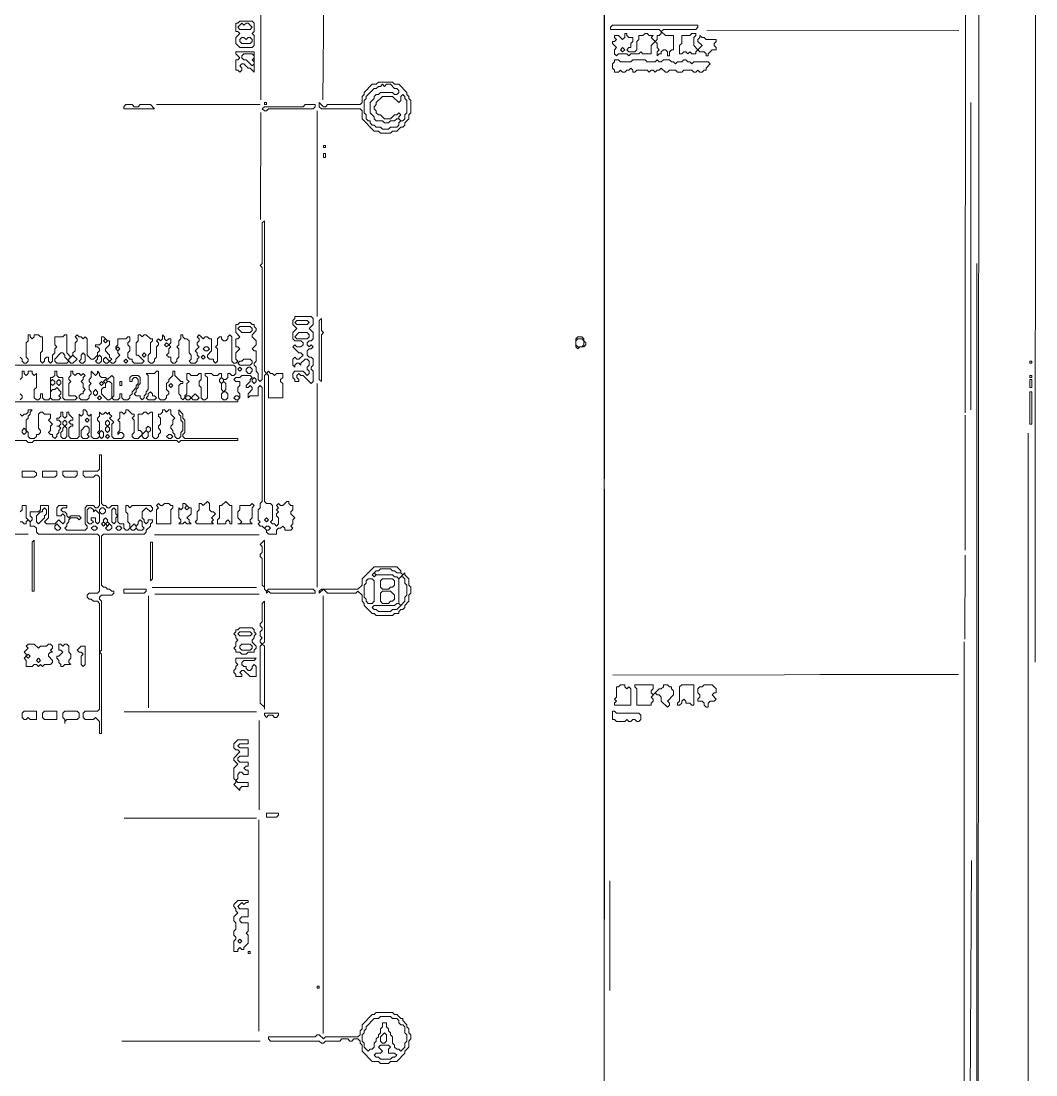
# Model space of a CAD drawing. Extents: x 12 to 2459, y 13 to 1740.
# Drawn here: x 1938 to 2436, y 622 to 1140 of the extents above; entities that cross this region are included whole.
import ezdxf

# ---------------------------------------------------------------- set-up
doc = ezdxf.new("R2010")
doc.units = 0
for name, color, linetype, lineweight in [('TEXT_FALLBACK_OUTLINE', 2, 'Continuous', 0), ('TRACE_CURVE', 6, 'Continuous', 0), ('TRACE_STRAIGHT', 5, 'Continuous', 0), ('TRACE_TEXT_SYMBOL', 6, 'Continuous', 0)]:
    doc.layers.add(name, color=color, linetype=linetype, lineweight=lineweight)

msp = doc.modelspace()

# ---------------------------------------------------------------- linework, layer by layer
at = {"layer": 'TEXT_FALLBACK_OUTLINE', "color": 2}
for points in [[(2045, 1140), (2044, 1139), (2043, 1139), (2043, 1135), (2044, 1135), (2045, 1134), (2043, 1132), (2043, 1129), (2045, 1127), (2051, 1127), (2052, 1128), (2052, 1133), (2051, 1134), (2052, 1135), (2052, 1139), (2051, 1140)], [(2046, 1139), (2047, 1138), (2048, 1139), (2049, 1139), (2051, 1137), (2050, 1136), (2045, 1136), (2044, 1137)], [(2267, 1134), (2266, 1133), (2262, 1133), (2262, 1129), (2261, 1128), (2261, 1124), (2262, 1124), (2263, 1125), (2264, 1125), (2265, 1124), (2266, 1125), (2267, 1124), (2269, 1124), (2269, 1125), (2270, 1126), (2271, 1125), (2273, 1125), (2274, 1124), (2274, 1123), (2275, 1123), (2275, 1124), (2277, 1126), (2279, 1126), (2279, 1127), (2278, 1128), (2278, 1129), (2279, 1130), (2279, 1131), (2274, 1131), (2273, 1132), (2272, 1132), (2271, 1133), (2271, 1132), (2270, 1131), (2270, 1130), (2272, 1128), (2270, 1126), (2268, 1128), (2268, 1132), (2269, 1133), (2269, 1134)], [(2045, 1131), (2046, 1132), (2047, 1132), (2048, 1131), (2049, 1132), (2050, 1132), (2051, 1131), (2051, 1130), (2050, 1129), (2046, 1129), (2045, 1130)], [(2043, 1125), (2043, 1124), (2045, 1122), (2044, 1121), (2043, 1121), (2043, 1116), (2044, 1116), (2045, 1115), (2046, 1116), (2046, 1117), (2045, 1118), (2046, 1119), (2047, 1119), (2049, 1117), (2050, 1117), (2052, 1115), (2052, 1125)], [(2046, 1123), (2047, 1124), (2051, 1124), (2052, 1123), (2052, 1122), (2051, 1121), (2052, 1120), (2052, 1119), (2051, 1118), (2048, 1121), (2047, 1121), (2046, 1122)], [(2232, 1126), (2233, 1127), (2234, 1126), (2233, 1125)], [(1986, 963), (1986, 961), (1987, 961), (1987, 963)], [(1958, 943), (1959, 944), (1960, 943), (1960, 942), (1959, 941), (1958, 942)], [(1969, 944), (1970, 945), (1971, 944), (1970, 943)], [(1979, 943), (1980, 944), (1981, 943), (1981, 942), (1980, 941), (1979, 942)], [(1938, 939), (1939, 940), (1940, 939), (1940, 938), (1939, 937), (1938, 938)], [(1958, 940), (1959, 941), (1960, 940), (1960, 936), (1959, 935), (1958, 935), (1957, 936), (1957, 938), (1958, 939)], [(1969, 941), (1970, 941), (1971, 940), (1971, 938), (1970, 937), (1971, 936), (1970, 935), (1968, 935), (1967, 936), (1967, 939)], [(1976, 938), (1977, 939), (1978, 938), (1978, 936), (1977, 935), (1976, 936)], [(1979, 940), (1980, 941), (1981, 940), (1981, 939), (1980, 938), (1979, 939)], [(1999, 939), (2000, 938), (2000, 936), (1999, 935), (1998, 935), (1997, 936), (1997, 937)], [(1999, 940), (2000, 941), (2001, 940), (2001, 939), (2000, 938), (1999, 939)], [(1979, 936), (1980, 937), (1981, 936), (1980, 935)], [(2009, 936), (2010, 937), (2011, 937), (2012, 936), (2011, 935), (2010, 935)], [(2005, 903), (2004, 902), (2005, 901), (2004, 900), (2004, 893), (2011, 893), (2011, 900), (2012, 901), (2012, 902), (2011, 902), (2010, 903), (2008, 903), (2007, 902), (2006, 902)], [(2017, 903), (2017, 901), (2016, 900), (2015, 901), (2015, 896), (2016, 895), (2016, 894), (2015, 893), (2017, 893), (2018, 894), (2019, 893), (2021, 893), (2020, 894), (2020, 895), (2019, 896), (2021, 898), (2021, 901), (2020, 901), (2018, 903)], [(2018, 901), (2019, 902), (2020, 901), (2019, 900)], [(2029, 904), (2027, 902), (2026, 903), (2025, 903), (2025, 900), (2024, 899), (2024, 895), (2023, 894), (2024, 893), (2032, 893), (2031, 894), (2032, 895), (2031, 896), (2033, 898), (2032, 899), (2031, 899), (2030, 900), (2030, 903)], [(2038, 904), (2036, 902), (2035, 902), (2035, 896), (2034, 895), (2034, 893), (2038, 893), (2038, 894), (2039, 895), (2040, 894), (2040, 893), (2041, 893), (2041, 902), (2040, 902)], [(2051, 903), (2050, 902), (2045, 902), (2045, 900), (2044, 899), (2044, 896), (2046, 894), (2045, 893), (2044, 893), (2051, 893), (2050, 894), (2050, 895), (2051, 896), (2051, 901), (2052, 902)], [(2057, 855), (2056, 854), (2056, 845), (2055, 844), (2055, 843), (2056, 842), (2056, 841), (2055, 840), (2055, 838), (2056, 837), (2055, 836), (2055, 835), (2056, 834), (2055, 833), (2055, 805), (2057, 803), (2057, 802), (2057, 833), (2056, 834), (2057, 835)], [(2045, 842), (2044, 841), (2043, 841), (2043, 840), (2042, 839), (2043, 838), (2043, 837), (2044, 836), (2043, 835), (2043, 833), (2042, 832), (2043, 831), (2043, 830), (2045, 830), (2046, 829), (2048, 829), (2049, 830), (2052, 830), (2052, 831), (2053, 832), (2053, 833), (2051, 835), (2051, 836), (2052, 837), (2052, 838), (2053, 839), (2052, 840), (2052, 841), (2051, 842)], [(2044, 839), (2045, 840), (2050, 840), (2051, 839), (2050, 838), (2045, 838)], [(1941, 834), (1940, 833), (1941, 832), (1939, 830), (1940, 829), (1940, 828), (1939, 827), (1940, 826), (1940, 823), (1943, 823), (1944, 824), (1945, 824), (1946, 823), (1947, 824), (1948, 823), (1949, 824), (1952, 824), (1953, 825), (1953, 826), (1951, 828), (1951, 829), (1952, 830), (1953, 830), (1952, 831), (1953, 832), (1953, 833), (1952, 834), (1951, 834), (1950, 833), (1947, 833), (1946, 832), (1944, 834)], [(1956, 834), (1956, 831), (1957, 831), (1958, 830), (1956, 828), (1955, 828), (1955, 827), (1956, 826), (1956, 825), (1957, 824), (1957, 823), (1958, 823), (1959, 824), (1962, 824), (1961, 825), (1961, 826), (1962, 827), (1962, 829), (1961, 830), (1961, 833), (1960, 834), (1959, 834), (1958, 833), (1957, 834)], [(2045, 833), (2046, 834), (2050, 834), (2051, 833), (2051, 832), (2050, 831), (2046, 831), (2045, 832)], [(1940, 828), (1941, 829), (1942, 828), (1941, 827)], [(1967, 833), (1965, 831), (1966, 830), (1967, 830), (1968, 829), (1967, 828), (1967, 824), (1968, 823), (1969, 824), (1969, 833)], [(1945, 826), (1946, 827), (1947, 826), (1946, 825)], [(2043, 827), (2043, 825), (2044, 824), (2043, 823), (2043, 822), (2042, 821), (2042, 820), (2043, 819), (2043, 818), (2046, 818), (2046, 819), (2045, 820), (2046, 821), (2047, 821), (2050, 818), (2053, 818), (2053, 823), (2052, 824), (2051, 823), (2051, 822), (2050, 821), (2049, 821), (2048, 822), (2048, 823), (2047, 823), (2046, 824), (2046, 825), (2047, 826), (2052, 826), (2053, 827)], [(2232, 814), (2231, 813), (2230, 813), (2230, 808), (2229, 807), (2230, 806), (2229, 805), (2229, 804), (2237, 804), (2237, 812), (2236, 813), (2235, 812), (2234, 813), (2234, 814)], [(2239, 814), (2239, 813), (2240, 812), (2240, 804), (2247, 804), (2247, 805), (2248, 806), (2248, 807), (2247, 808), (2249, 810), (2250, 809), (2251, 809), (2252, 808), (2252, 806), (2255, 803), (2256, 804), (2256, 805), (2255, 806), (2258, 809), (2258, 811), (2257, 812), (2257, 813), (2256, 813), (2255, 814), (2253, 814), (2253, 813), (2252, 812), (2251, 812), (2248, 809), (2247, 810), (2247, 811), (2248, 812), (2248, 814)], [(2262, 814), (2261, 813), (2261, 806), (2260, 805), (2260, 804), (2261, 804), (2262, 805), (2262, 806), (2263, 807), (2264, 806), (2264, 805), (2266, 805), (2267, 804), (2268, 804), (2268, 814)], [(2273, 814), (2272, 813), (2271, 813), (2270, 812), (2270, 810), (2271, 809), (2271, 808), (2270, 807), (2270, 806), (2272, 806), (2273, 805), (2273, 804), (2274, 803), (2275, 803), (2275, 805), (2276, 806), (2278, 806), (2279, 807), (2277, 809), (2278, 810), (2279, 810), (2279, 812), (2277, 814)], [(2228, 801), (2228, 797), (2229, 797), (2230, 796), (2234, 796), (2235, 797), (2236, 796), (2237, 796), (2238, 797), (2239, 797), (2240, 796), (2241, 796), (2242, 797), (2242, 799), (2241, 800), (2230, 800), (2229, 801)], [(2044, 787), (2042, 785), (2042, 783), (2043, 782), (2044, 782), (2045, 781), (2042, 778), (2042, 777), (2044, 775), (2042, 773), (2042, 768), (2043, 767), (2043, 766), (2042, 765), (2045, 762), (2045, 763), (2046, 764), (2049, 764), (2049, 766), (2044, 766), (2043, 767), (2044, 768), (2044, 770), (2045, 771), (2046, 771), (2047, 770), (2049, 770), (2049, 772), (2048, 772), (2047, 773), (2048, 774), (2049, 774), (2049, 776), (2045, 776), (2044, 777), (2044, 778), (2045, 779), (2049, 779), (2049, 783), (2045, 783), (2044, 784), (2045, 785), (2049, 785), (2049, 787)], [(2044, 708), (2042, 706), (2042, 705), (2043, 704), (2043, 703), (2044, 702), (2042, 700), (2042, 698), (2043, 697), (2043, 694), (2042, 693), (2042, 691), (2043, 690), (2043, 689), (2042, 688), (2042, 683), (2044, 683), (2044, 684), (2045, 685), (2046, 684), (2047, 684), (2047, 685), (2049, 687), (2049, 691), (2048, 692), (2049, 693), (2049, 697), (2046, 697), (2045, 698), (2045, 699), (2046, 700), (2049, 700), (2049, 704), (2045, 704), (2044, 705), (2046, 707), (2047, 706), (2048, 707), (2049, 707), (2049, 708)], [(2044, 688), (2045, 689), (2046, 688), (2045, 687)], [(2049, 683), (2050, 683), (2050, 682), (2049, 682)]]:
    msp.add_lwpolyline(points, close=True, dxfattribs=at)
for points in [[(2228, 1138), (2227, 1137), (2227, 1136), (2251, 1136), (2252, 1135), (2252, 1134), (2251, 1133), (2250, 1133), (2250, 1131), (2249, 1130), (2247, 1132), (2248, 1133), (2246, 1133), (2245, 1134), (2244, 1134), (2243, 1133), (2241, 1133), (2241, 1131), (2240, 1130), (2240, 1126), (2239, 1125), (2236, 1125), (2235, 1126), (2236, 1127), (2237, 1127), (2237, 1129), (2238, 1130), (2238, 1132), (2236, 1132), (2235, 1133), (2235, 1134), (2234, 1134), (2234, 1132), (2233, 1131), (2231, 1133), (2229, 1133), (2229, 1132), (2230, 1131), (2229, 1130), (2228, 1130), (2228, 1129), (2230, 1127), (2229, 1126), (2229, 1124), (2230, 1123), (2231, 1124), (2235, 1124), (2236, 1123), (2237, 1124), (2241, 1124), (2242, 1125), (2243, 1124), (2247, 1124), (2247, 1128), (2249, 1130), (2250, 1129), (2250, 1127), (2251, 1126), (2250, 1125), (2250, 1123), (2251, 1124), (2252, 1124), (2252, 1125), (2253, 1126)], [(2253, 1126), (2254, 1126), (2255, 1125), (2255, 1123), (2256, 1123), (2256, 1125), (2257, 1126), (2258, 1126), (2258, 1133), (2254, 1133), (2252, 1135), (2253, 1136), (2269, 1136), (2270, 1137), (2270, 1138), (2228, 1138)], [(2229, 1121), (2229, 1120), (2228, 1119), (2228, 1117), (2229, 1116), (2229, 1115), (2231, 1115), (2232, 1116), (2233, 1115), (2234, 1115), (2235, 1116), (2236, 1116), (2237, 1117), (2238, 1116), (2238, 1115), (2239, 1115), (2240, 1116), (2245, 1116), (2246, 1115), (2247, 1116), (2248, 1116), (2249, 1115), (2250, 1116), (2251, 1116), (2252, 1117), (2254, 1115), (2255, 1115), (2256, 1116), (2259, 1116), (2260, 1115), (2262, 1115), (2263, 1116), (2267, 1116), (2268, 1115), (2269, 1115), (2270, 1116), (2271, 1115), (2272, 1115), (2273, 1116), (2274, 1116), (2274, 1117), (2276, 1119), (2275, 1120), (2268, 1120), (2267, 1119), (2266, 1120), (2265, 1120), (2264, 1121), (2263, 1121), (2262, 1120), (2260, 1120), (2259, 1119), (2258, 1120), (2257, 1120), (2256, 1121), (2253, 1121), (2252, 1120), (2251, 1120), (2250, 1121), (2249, 1120), (2245, 1120), (2244, 1121), (2238, 1121), (2237, 1120)], [(2237, 1120), (2232, 1120), (2231, 1121), (2229, 1121)], [(1903, 934), (1940, 934), (1941, 933), (1943, 933), (1944, 934), (2014, 934), (2015, 933), (2016, 934), (2044, 934), (2044, 935), (2018, 935), (2017, 936), (2017, 937), (2018, 938), (2018, 944), (2017, 945), (2017, 947), (2015, 949), (2015, 947), (2016, 946), (2016, 944), (2017, 943), (2017, 939), (2016, 938), (2016, 936), (2015, 935), (2014, 935), (2013, 936), (2013, 937), (2012, 938), (2012, 939), (2011, 940), (2011, 941), (2012, 942), (2012, 944), (2013, 945), (2011, 947), (2011, 949), (2010, 949), (2009, 948), (2008, 949), (2007, 949), (2007, 948), (2006, 947), (2005, 947), (2005, 946), (2006, 945), (2006, 942), (2005, 941), (2005, 940), (2006, 939), (2006, 938), (2005, 937), (2005, 936), (2004, 935), (2003, 935), (2002, 936), (2002, 948), (2001, 948), (2000, 947)], [(1941, 949), (1941, 948), (1940, 947), (1939, 947), (1938, 946), (1937, 947)], [(1944, 935), (1942, 935), (1941, 936), (1941, 938), (1940, 939), (1940, 944), (1941, 945), (1941, 946), (1942, 947), (1942, 948), (1943, 949), (1941, 949)], [(1970, 948), (1969, 949), (1968, 949), (1968, 947), (1967, 946), (1966, 947), (1966, 936), (1965, 935), (1962, 935), (1961, 936), (1961, 940), (1962, 941), (1963, 941), (1963, 942), (1962, 942), (1961, 943), (1962, 944), (1963, 944), (1963, 945), (1961, 947), (1961, 948), (1960, 948), (1960, 946), (1959, 945), (1958, 946), (1958, 948), (1957, 948), (1957, 946), (1956, 945), (1955, 945), (1955, 944), (1956, 944), (1957, 943), (1957, 942), (1956, 941), (1955, 941), (1956, 941), (1957, 940), (1956, 939), (1956, 938), (1955, 937), (1955, 936), (1954, 935), (1953, 936), (1953, 937), (1952, 937), (1951, 938), (1952, 939), (1952, 941), (1953, 942), (1951, 944), (1952, 945), (1952, 947), (1949, 947), (1948, 948), (1947, 948), (1946, 947), (1946, 940), (1947, 939), (1947, 938), (1946, 937), (1945, 937), (1945, 936), (1944, 935)], [(2000, 947), (1999, 948), (1998, 948), (1997, 947), (1995, 947), (1995, 939), (1996, 939), (1997, 938), (1997, 937), (1995, 935), (1993, 935), (1992, 936), (1992, 937), (1993, 938), (1993, 944), (1992, 945), (1993, 946), (1993, 947), (1992, 947), (1990, 949), (1989, 949), (1989, 948), (1988, 947), (1987, 948), (1986, 948), (1986, 945), (1985, 944), (1986, 943), (1986, 939), (1985, 938), (1985, 937), (1986, 938), (1987, 938), (1988, 937), (1988, 936), (1987, 935), (1983, 935), (1982, 936), (1982, 942), (1983, 943), (1981, 945), (1982, 946), (1981, 947), (1981, 948), (1980, 947), (1979, 948), (1978, 947), (1977, 947), (1976, 948), (1976, 946), (1975, 945), (1975, 944), (1976, 943), (1976, 939), (1975, 938), (1976, 937), (1976, 936), (1975, 935), (1973, 935), (1972, 936), (1972, 947), (1971, 946), (1970, 947), (1970, 948)]]:
    msp.add_lwpolyline(points, dxfattribs=at)
at = {"layer": 'TRACE_CURVE', "color": 6}
for points in [[(2066, 955), (2066, 962), (2065, 963), (2065, 964), (2066, 965), (2066, 967), (2063, 967), (2062, 966), (2061, 967), (2060, 967), (2059, 968), (2058, 967), (2057, 968), (2057, 1042), (2056, 1041), (2056, 1021), (2055, 1020), (2056, 1019), (2056, 964), (2055, 963), (2054, 964), (2054, 967), (2053, 968), (2053, 970), (2052, 971), (2052, 972), (2053, 973), (2053, 978), (2052, 978), (2051, 979), (2053, 981), (2053, 983), (2051, 985), (2051, 986), (2053, 988), (2053, 989), (2052, 990), (2052, 991), (2051, 991), (2050, 992), (2045, 992), (2044, 991), (2043, 991), (2043, 987), (2045, 985), (2044, 984), (2043, 984), (2043, 980), (2044, 980), (2045, 979), (2043, 977), (2043, 974), (2044, 973), (2043, 972), (2042, 972), (2041, 973), (2041, 985), (2040, 986), (2039, 985), (2039, 984), (2038, 983), (2037, 983), (2036, 984), (2036, 985)], [(1942, 986), (1941, 986), (1941, 983), (1940, 982), (1940, 975), (1941, 974), (1941, 973), (1940, 972), (1939, 972), (1938, 973), (1938, 974), (1937, 975)], [(1981, 975), (1981, 976), (1979, 978), (1979, 979), (1981, 981), (1981, 983), (1980, 983), (1978, 985), (1977, 985), (1977, 982), (1976, 981), (1974, 981), (1974, 980), (1975, 980), (1976, 979), (1976, 978), (1975, 977), (1975, 976), (1973, 974), (1972, 974), (1970, 976), (1970, 984), (1969, 985), (1968, 984), (1967, 985), (1966, 985), (1965, 986), (1964, 985), (1965, 984), (1965, 983), (1964, 982), (1964, 978), (1963, 977), (1963, 976), (1962, 975), (1960, 977), (1960, 986), (1959, 986), (1958, 985), (1954, 985), (1954, 981), (1955, 980), (1954, 979), (1954, 977), (1953, 976), (1953, 973), (1952, 972), (1951, 973), (1951, 975), (1950, 975), (1949, 974), (1949, 973), (1948, 972), (1947, 973), (1947, 977), (1948, 978), (1948, 985), (1947, 985), (1946, 986), (1944, 986), (1944, 985), (1943, 984), (1942, 985), (1942, 986)], [(2011, 984), (2010, 984), (2009, 983), (2008, 984), (2008, 985), (2007, 986), (2007, 984), (2006, 983), (2005, 984), (2004, 983), (2005, 982), (2005, 981), (2004, 980), (2004, 975), (2003, 974), (2003, 973), (2002, 972), (2001, 972), (2000, 973), (2000, 976), (2001, 977), (2001, 982), (2002, 983), (2002, 984), (2001, 984), (1999, 986), (1998, 986), (1997, 985), (1996, 986), (1995, 986), (1995, 983), (1994, 982), (1994, 976), (1995, 976), (1998, 973), (1997, 972), (1993, 972), (1992, 973), (1992, 974), (1991, 974), (1990, 975), (1990, 977), (1991, 978), (1991, 980), (1990, 981), (1990, 982), (1991, 983), (1991, 985), (1990, 985), (1989, 984), (1985, 984), (1985, 981), (1984, 980), (1984, 979), (1985, 978), (1985, 977), (1986, 976), (1984, 974), (1984, 973), (1983, 972), (1982, 972), (1981, 973), (1982, 974), (1981, 975)], [(2036, 985), (2035, 985), (2034, 984), (2034, 981), (2033, 980), (2034, 979), (2034, 973), (2033, 972), (2032, 973), (2032, 974), (2030, 974), (2029, 975), (2029, 976), (2031, 978), (2031, 984), (2030, 984), (2029, 985), (2028, 985), (2027, 984), (2025, 986), (2024, 985), (2025, 984), (2025, 983), (2024, 982), (2024, 981), (2025, 980), (2023, 978), (2024, 977), (2024, 976), (2025, 975), (2024, 974), (2024, 973), (2023, 972), (2021, 972), (2020, 973), (2021, 974), (2021, 976), (2020, 977), (2020, 983), (2019, 984), (2018, 984), (2017, 985), (2017, 986), (2016, 986), (2016, 984), (2015, 983), (2015, 981), (2014, 980), (2015, 979), (2015, 975), (2014, 974), (2014, 973), (2013, 972), (2012, 972), (2011, 973), (2011, 975), (2010, 975), (2009, 976), (2010, 977), (2010, 979), (2011, 980), (2010, 981), (2011, 982), (2011, 984)], [(1867, 971), (2042, 971), (2043, 970), (2043, 967), (2042, 966), (2041, 966), (2040, 967), (2039, 967), (2039, 965), (2038, 964), (2037, 964), (2036, 965), (2036, 967), (2035, 967), (2034, 966), (2032, 966), (2031, 967), (2028, 967), (2028, 966), (2029, 965), (2029, 955), (2028, 954), (2027, 954), (2026, 955), (2026, 960), (2025, 961), (2025, 963), (2026, 964), (2026, 967), (2025, 967), (2024, 966), (2021, 966), (2020, 967), (2019, 967), (2019, 964), (2020, 963), (2019, 962), (2019, 957), (2018, 956), (2018, 955), (2017, 954), (2016, 955), (2016, 956), (2015, 957), (2015, 961), (2016, 962), (2017, 962), (2017, 963), (2016, 963), (2013, 966), (2013, 968), (2012, 968), (2012, 966), (2010, 964), (2010, 963), (2009, 962), (2009, 959), (2010, 958), (2010, 957), (2009, 956), (2009, 955), (2008, 954), (2006, 954)], [(1867, 953), (2044, 953), (2044, 954), (2045, 955), (2045, 957), (2044, 958), (2044, 960), (2045, 961), (2045, 963), (2043, 963), (2042, 964), (2043, 965), (2045, 965), (2046, 966), (2050, 966), (2051, 965), (2050, 964), (2050, 963), (2048, 961), (2048, 960), (2049, 960), (2050, 961), (2051, 960), (2051, 959), (2049, 957), (2049, 955)], [(1943, 968), (1941, 968), (1941, 967), (1940, 966), (1939, 967), (1939, 968), (1938, 968), (1938, 965), (1937, 964)], [(1972, 962), (1971, 961), (1971, 959), (1972, 958), (1972, 957), (1971, 956), (1971, 955), (1970, 954), (1967, 954), (1966, 955), (1966, 956), (1967, 957), (1968, 957), (1968, 958), (1969, 959), (1968, 960), (1968, 962), (1967, 963), (1968, 964), (1968, 965), (1969, 966), (1968, 967), (1967, 966), (1966, 967), (1965, 967), (1964, 966), (1963, 967), (1963, 968), (1962, 968), (1962, 966), (1961, 965), (1961, 964), (1962, 963), (1961, 962), (1961, 956), (1964, 956), (1965, 955), (1964, 954), (1959, 954), (1958, 955), (1958, 965), (1956, 965), (1955, 966), (1955, 968), (1954, 968), (1954, 966), (1953, 965), (1952, 965), (1952, 955), (1951, 954), (1949, 954), (1948, 955), (1948, 957), (1947, 957), (1947, 955), (1946, 954), (1945, 954), (1944, 955), (1944, 959), (1945, 960), (1945, 967), (1944, 966), (1943, 967), (1943, 968)], [(2006, 954), (2005, 955), (2005, 968), (2004, 968), (2003, 967), (1999, 967), (2000, 966), (2000, 959), (1999, 958), (1999, 957), (1998, 956), (1998, 955), (1997, 954), (1996, 955), (1996, 956), (1994, 956), (1993, 957), (1994, 958), (1994, 959), (1995, 960), (1995, 961), (1996, 962), (1996, 965), (1995, 966), (1992, 966), (1991, 965), (1991, 963), (1992, 963), (1992, 964), (1993, 965), (1994, 965), (1995, 964), (1995, 962), (1994, 961), (1994, 960), (1992, 958), (1992, 957), (1991, 956), (1991, 955), (1990, 954), (1988, 954), (1987, 955), (1987, 957), (1986, 957), (1986, 955), (1985, 954), (1983, 954), (1982, 955), (1983, 956), (1983, 965), (1982, 966), (1980, 964), (1979, 965), (1977, 965), (1976, 966), (1976, 967), (1975, 968), (1975, 967), (1974, 966), (1972, 968), (1972, 965), (1971, 964), (1971, 963), (1972, 962)], [(2049, 955), (2050, 956), (2054, 956), (2054, 960), (2055, 961), (2056, 960), (2056, 904), (2055, 903), (2055, 901), (2054, 900), (2054, 895), (2055, 894), (2054, 893), (2055, 892), (2056, 892), (2058, 890), (2058, 889), (2059, 888), (2063, 888), (2063, 890), (2064, 891), (2065, 891), (2066, 892), (2067, 891), (2067, 890), (2070, 890), (2071, 891), (2070, 892), (2071, 893), (2071, 895), (2072, 896), (2070, 898), (2070, 899), (2071, 900), (2071, 902), (2070, 902), (2069, 903), (2069, 904), (2068, 904), (2066, 902), (2065, 902), (2064, 903), (2063, 902), (2064, 901), (2063, 900), (2064, 899), (2063, 898), (2063, 897), (2064, 896), (2064, 893), (2063, 892), (2062, 893), (2061, 893), (2060, 894), (2061, 895), (2061, 902), (2060, 903), (2058, 903), (2057, 904), (2057, 966), (2058, 967), (2059, 966), (2059, 955), (2066, 955)], [(1937, 957), (1938, 956), (1938, 955), (1937, 954)], [(1976, 927), (1976, 920), (1975, 919), (1968, 919), (1968, 917), (1969, 916), (1973, 916), (1974, 917), (1975, 917), (1976, 916), (1976, 902), (1975, 901), (1974, 901), (1973, 902), (1970, 902), (1969, 901), (1969, 893), (1970, 892), (1970, 891), (1969, 890), (1960, 890), (1959, 891), (1960, 892), (1960, 893), (1961, 894), (1961, 895), (1962, 896), (1965, 896), (1966, 895), (1967, 896), (1966, 897), (1962, 897), (1961, 896), (1960, 897), (1960, 898), (1959, 899), (1958, 899), (1957, 900), (1958, 901), (1960, 901), (1960, 902), (1956, 902), (1955, 901), (1955, 897), (1957, 897), (1958, 898), (1959, 897), (1959, 894), (1958, 893), (1956, 895), (1954, 893), (1950, 893), (1949, 894), (1951, 896), (1951, 902), (1947, 902), (1947, 900), (1946, 899), (1942, 899), (1942, 897), (1943, 896), (1943, 895), (1942, 894), (1940, 896)], [(1999, 890), (2001, 892), (2001, 893), (2002, 894), (2002, 895), (2000, 895), (2000, 894), (1999, 893), (1998, 894), (1998, 895), (1997, 896), (1997, 899), (1999, 901), (2001, 899), (2002, 900), (2002, 901), (2001, 902), (1992, 902), (1991, 901), (1990, 902), (1989, 902), (1989, 899), (1990, 898), (1990, 894), (1991, 893), (1991, 891), (1990, 890), (1989, 890), (1988, 891), (1988, 893), (1986, 893), (1985, 894), (1985, 902), (1982, 902), (1981, 901), (1980, 901), (1979, 902), (1978, 902), (1977, 903), (1977, 927), (1976, 927)], [(1940, 896), (1940, 902), (1938, 902), (1938, 900), (1937, 899)], [(1937, 894), (1938, 894), (1939, 893), (1940, 893), (1940, 894), (1941, 895), (1942, 894), (1942, 892), (1944, 892), (1945, 891), (1945, 889), (1946, 888), (1975, 888), (1976, 887), (1976, 860), (1975, 859), (1971, 859), (1970, 858), (1970, 857), (1971, 856), (1972, 856), (1973, 855), (1975, 855), (1976, 854), (1976, 802), (1975, 801), (1969, 801), (1968, 800), (1968, 798), (1969, 797), (1973, 797), (1974, 798), (1976, 796), (1976, 790), (1977, 790), (1977, 829), (1976, 830), (1977, 831), (1977, 855), (1976, 856), (1976, 857), (1977, 858), (1982, 858), (1983, 859), (1983, 860), (1982, 860), (1981, 861), (1980, 861), (1979, 862), (1978, 862), (1977, 863), (1977, 887), (1978, 888), (1998, 888), (1999, 889), (1999, 890)]]:
    msp.add_lwpolyline(points, dxfattribs=at)
for points in [[(2044, 989), (2045, 990), (2050, 990), (2051, 989), (2051, 988), (2050, 987), (2046, 987)], [(1978, 983), (1979, 984), (1980, 983), (1979, 982)], [(1984, 979), (1985, 980), (1986, 979), (1985, 978)], [(2008, 981), (2009, 982), (2010, 981), (2009, 980)], [(2027, 979), (2028, 980), (2029, 980), (2030, 979), (2029, 978), (2028, 978)], [(1957, 977), (1958, 977), (1959, 976), (1959, 975), (1961, 973), (1960, 972), (1955, 972), (1954, 973), (1954, 974)], [(1963, 976), (1965, 974), (1963, 972), (1962, 972), (1961, 973), (1961, 974)], [(1967, 976), (1968, 977), (1969, 976), (1969, 973), (1968, 972), (1967, 972), (1966, 973), (1967, 974)], [(1975, 975), (1976, 976), (1977, 975), (1977, 973), (1976, 972), (1975, 972), (1974, 973), (1975, 974)], [(1978, 974), (1979, 975), (1981, 973), (1980, 972), (1979, 972), (1978, 973)], [(1988, 973), (1989, 974), (1990, 973), (1989, 972)], [(1997, 976), (1998, 977), (1999, 976), (1998, 975)], [(2026, 975), (2027, 976), (2028, 975), (2027, 974)], [(2046, 973), (2047, 974), (2050, 974), (2051, 973), (2051, 972), (2050, 971), (2045, 971), (2044, 972), (2045, 973)], [(2044, 969), (2045, 970), (2046, 969), (2045, 968)], [(2048, 969), (2049, 970), (2050, 970), (2051, 969), (2051, 968), (2050, 967), (2049, 967), (2048, 968)], [(1952, 963), (1953, 964), (1954, 963), (1954, 962), (1953, 961), (1952, 962)], [(1955, 963), (1956, 964), (1957, 963), (1957, 962), (1956, 961), (1955, 962)], [(1976, 962), (1977, 963), (1978, 962), (1977, 961)], [(1979, 962), (1980, 963), (1981, 963), (1982, 962), (1982, 955), (1981, 954), (1980, 954), (1977, 957), (1977, 959), (1978, 960), (1979, 960)], [(1978, 963), (1979, 964), (1980, 963), (1979, 962)], [(2035, 964), (2036, 965), (2037, 964), (2037, 963), (2036, 962), (2035, 963)], [(2036, 962), (2037, 963), (2038, 962), (2038, 959), (2037, 958), (2036, 959)], [(2051, 964), (2052, 965), (2053, 964), (2053, 963), (2052, 962), (2051, 963)], [(1954, 959), (1955, 960), (1957, 958), (1957, 957), (1956, 956), (1957, 955), (1956, 954), (1953, 954), (1952, 955), (1952, 958), (1953, 959)], [(1973, 958), (1974, 959), (1975, 958), (1975, 957), (1974, 956), (1973, 957)], [(2000, 957), (2001, 958), (2002, 957), (2002, 956), (2003, 956), (2004, 955), (2003, 954), (2000, 954), (1999, 955), (2000, 956)], [(2010, 961), (2011, 962), (2012, 961), (2011, 960)], [(2036, 957), (2037, 958), (2038, 958), (2039, 957), (2039, 955), (2038, 954), (2037, 954), (2036, 955)], [(1975, 955), (1976, 956), (1977, 955), (1976, 954)], [(2018, 955), (2019, 956), (2020, 956), (2021, 955), (2020, 954), (2019, 954)], [(2023, 957), (2025, 955), (2024, 954), (2022, 954), (2021, 955)], [(2042, 955), (2043, 956), (2044, 956), (2045, 955), (2044, 954), (2043, 954)], [(1948, 900), (1949, 901), (1950, 900), (1950, 898), (1949, 897), (1949, 896), (1946, 893), (1945, 894), (1945, 897), (1947, 899), (1948, 899)], [(1970, 900), (1971, 901), (1972, 901), (1973, 900), (1973, 899), (1974, 900), (1976, 898), (1976, 894), (1975, 893), (1974, 894), (1974, 896), (1972, 896), (1972, 895), (1973, 894), (1972, 893), (1971, 893), (1970, 894)], [(1976, 900), (1977, 901), (1978, 901), (1979, 900), (1979, 899), (1978, 898), (1977, 898), (1976, 899)], [(1982, 900), (1983, 901), (1984, 900), (1984, 898), (1985, 897), (1984, 896), (1984, 894), (1983, 893), (1982, 894)], [(1978, 895), (1979, 896), (1980, 895), (1980, 894), (1979, 893), (1978, 894)], [(2057, 895), (2058, 896), (2059, 895), (2058, 894)], [(1954, 892), (1955, 893), (1957, 891), (1956, 890), (1955, 890), (1954, 891)], [(1972, 891), (1973, 892), (1974, 892), (1975, 891), (1974, 890), (1973, 890)], [(1977, 893), (1978, 894), (1979, 893), (1978, 892)], [(1979, 893), (1980, 894), (1981, 893), (1980, 892)], [(1981, 893), (1982, 892), (1982, 891), (1981, 890), (1980, 890), (1979, 891)], [(1984, 891), (1985, 892), (1986, 892), (1987, 891), (1986, 890), (1985, 890)], [(1993, 893), (1994, 892), (1994, 891), (1993, 890), (1992, 890), (1991, 891)], [(1995, 894), (1996, 895), (1997, 894), (1997, 892), (1998, 891), (1997, 890), (1995, 890), (1994, 891), (1994, 892), (1995, 893)], [(2057, 891), (2058, 892), (2059, 892), (2060, 891), (2059, 890), (2058, 890)]]:
    msp.add_lwpolyline(points, close=True, dxfattribs=at)
at = {"layer": 'TRACE_STRAIGHT', "color": 5}
for p, q in [((2435.66, 825.12), (2436.01, 1715.13)), ((2407.28, 52.63), (2408.41, 1712.63)), ((2224.04, 915.12), (2224.05, 1532.62)), ((2401.28, 947.62), (2401.56, 1532.63)), ((2224, 1532), (2224, 564)), ((2085.77, 1101.37), (2086.62, 1190.14)), ((2055.28, 1155.12), (2055.28, 1101.38)), ((2274.37, 1135.58), (2398.13, 1135.42)), ((2004, 1099), (2055, 1099)), ((2404, 1100), (2404, 949)), ((2055.06, 1042.62), (2055.2, 1095.13)), ((2083, 1096), (2083, 995)), ((2407, 1021), (2407, 52)), ((2083, 962), (2083, 862)), ((2401.27, 946.38), (2401.31, 880.12)), ((2432.25, 48.87), (2432.28, 937.63)), ((2224.04, 698.88), (2224.05, 910.12)), ((1882, 888), (1941, 888)), ((2003.12, 887.6), (2054.38, 887.61)), ((2401.16, 836.37), (2401.31, 877.63)), ((2001.87, 861.76), (2053.12, 861.79)), ((2000.13, 802.62), (2000.17, 857.63)), ((2003.13, 858.44), (2054.38, 858.48)), ((2085.89, 642.62), (2085.89, 857.62)), ((2400.83, 835.12), (2400.84, 500.12)), ((2228.12, 818.69), (2396.87, 818.98)), ((2330, 819), (2398, 819)), ((1988.13, 800.76), (2053.12, 800.78)), ((2054.38, 752.62), (2054.45, 796.38)), ((1988.12, 748.41), (2053.13, 748.47)), ((2054.31, 643.87), (2054.32, 747.62)), ((2403.58, 595.12), (2404.3, 727.63)), ((2226.69, 717.63), (2226.69, 663.87)), ((1987, 639), (2055, 639))]:
    msp.add_line(p, q, dxfattribs=at)
at = {"layer": 'TRACE_TEXT_SYMBOL', "color": 6}
for points in [[(2113, 1110), (2112, 1109), (2110, 1109), (2106, 1105), (2106, 1104), (2105, 1103), (2105, 1100), (2104, 1099), (2088, 1099), (2087, 1098), (2086, 1098), (2084, 1100), (2084, 1098), (2085, 1097), (2104, 1097), (2105, 1096), (2105, 1092), (2111, 1086), (2113, 1086), (2114, 1085), (2119, 1085), (2120, 1086), (2122, 1086), (2124, 1088), (2125, 1088), (2126, 1089), (2126, 1090), (2128, 1092), (2128, 1094), (2129, 1095), (2129, 1101), (2128, 1102), (2128, 1103), (2127, 1104), (2127, 1105), (2123, 1109), (2121, 1109), (2120, 1110)], [(2114, 1108), (2115, 1109), (2116, 1108), (2117, 1109), (2119, 1109), (2121, 1107), (2122, 1107), (2123, 1106), (2123, 1105), (2122, 1104), (2121, 1104), (2120, 1105), (2114, 1105), (2113, 1104), (2112, 1104), (2111, 1103), (2111, 1102), (2109, 1100), (2109, 1095), (2111, 1093), (2111, 1092), (2112, 1091), (2115, 1091), (2116, 1090), (2118, 1090), (2119, 1091), (2121, 1091), (2122, 1092), (2123, 1092), (2124, 1091), (2123, 1090), (2123, 1089), (2122, 1088), (2119, 1088), (2118, 1087), (2115, 1087), (2114, 1088), (2112, 1088), (2111, 1089), (2110, 1089), (2109, 1090), (2109, 1091), (2108, 1091), (2107, 1092), (2107, 1094), (2106, 1095), (2106, 1101), (2107, 1102), (2107, 1103), (2111, 1107), (2112, 1107), (2113, 1108)], [(2124, 1103), (2125, 1104), (2126, 1103), (2126, 1102), (2127, 1101), (2127, 1095), (2126, 1094), (2126, 1092), (2125, 1091), (2124, 1091), (2123, 1092), (2123, 1093), (2124, 1094), (2123, 1095), (2122, 1094), (2121, 1094), (2119, 1092), (2116, 1092), (2114, 1094), (2113, 1094), (2112, 1095), (2112, 1096), (2111, 1097), (2111, 1098), (2112, 1099), (2112, 1100), (2115, 1103), (2120, 1103), (2123, 1100), (2124, 1101)], [(1989, 1099), (1988, 1098), (1988, 1097), (2003, 1097), (2001, 1099), (1996, 1099), (1995, 1098), (1993, 1098), (1992, 1099)], [(2077, 1099), (2076, 1098), (2057, 1098), (2056, 1097), (2057, 1096), (2058, 1096), (2059, 1097), (2081, 1097), (2082, 1098), (2082, 1099)], [(2057, 1100), (2058, 1100), (2058, 1099), (2057, 1099)], [(2086, 1079), (2087, 1079), (2087, 1078), (2086, 1078)], [(2086, 1075), (2087, 1075), (2087, 1073), (2086, 1073)], [(2072, 992), (2073, 993), (2078, 993), (2079, 992), (2078, 991), (2073, 991)], [(2085, 994), (2084, 993), (2084, 964), (2085, 963), (2085, 986), (2086, 987), (2085, 988)], [(2074, 987), (2078, 987), (2079, 986), (2079, 985), (2078, 984), (2073, 984), (2072, 985)], [(2211, 985), (2210, 984), (2210, 980), (2211, 979), (2212, 980), (2214, 980), (2215, 981), (2215, 982), (2214, 983), (2214, 984), (2213, 985)], [(2210, 983), (2211, 984), (2213, 984), (2214, 983), (2214, 981), (2213, 980), (2211, 980), (2210, 981)], [(2433, 973), (2434, 973), (2434, 972), (2433, 972)], [(2433, 966), (2434, 966), (2434, 965), (2433, 965)], [(2433, 964), (2434, 964), (2434, 960), (2433, 960)], [(2433, 958), (2434, 958), (2434, 942), (2433, 942)], [(1938, 919), (1938, 916), (1944, 916), (1945, 917), (1945, 918), (1944, 919)], [(1948, 919), (1948, 916), (1954, 916), (1955, 917), (1955, 919)], [(1958, 919), (1958, 917), (1959, 916), (1964, 916), (1965, 917), (1965, 919)], [(1944, 885), (1943, 884), (1943, 860), (1944, 860)], [(2001, 884), (2001, 865), (2002, 866), (2002, 884)], [(2057, 885), (2055, 883), (2056, 882), (2056, 879), (2055, 878), (2055, 877), (2056, 876), (2056, 863), (2057, 862), (2057, 861), (2058, 860), (2058, 859), (2059, 860), (2060, 859), (2082, 859), (2082, 860), (2081, 861), (2059, 861), (2058, 860), (2057, 861)], [(2111, 872), (2105, 866), (2105, 863), (2103, 861), (2085, 861), (2084, 860), (2084, 859), (2086, 861), (2088, 859), (2102, 859), (2103, 860), (2105, 858), (2105, 855), (2106, 854), (2106, 853), (2110, 849), (2111, 849), (2112, 848), (2120, 848), (2121, 849), (2123, 849), (2123, 850), (2124, 851), (2125, 851), (2126, 852), (2126, 853), (2128, 855), (2128, 858), (2129, 859), (2129, 862), (2128, 863), (2128, 866), (2126, 868), (2126, 869), (2125, 868), (2124, 869), (2124, 870), (2122, 872)], [(2113, 870), (2114, 871), (2119, 871), (2120, 870), (2121, 870), (2122, 869), (2124, 869), (2125, 868), (2123, 866), (2122, 867), (2121, 867), (2120, 868), (2112, 868), (2111, 869), (2112, 870)], [(2107, 865), (2108, 866), (2110, 866), (2111, 865), (2111, 855), (2110, 854), (2108, 854), (2107, 855), (2107, 856), (2106, 857), (2106, 863), (2107, 864)], [(2110, 868), (2111, 869), (2112, 868), (2111, 867)], [(2114, 865), (2115, 866), (2120, 866), (2121, 865), (2121, 863), (2120, 862), (2119, 862), (2118, 861), (2115, 861), (2114, 862)], [(2123, 866), (2124, 867), (2125, 867), (2126, 866), (2126, 864), (2127, 863), (2127, 858), (2126, 857), (2126, 855), (2124, 853), (2123, 854)], [(1988, 861), (1988, 859), (1998, 859), (1999, 860), (1999, 861)], [(2114, 859), (2115, 860), (2119, 860), (2121, 858), (2121, 856), (2120, 855), (2119, 855), (2118, 854), (2115, 854), (2114, 855)], [(2121, 853), (2122, 854), (2123, 854), (2124, 853), (2122, 851), (2120, 851), (2119, 850), (2113, 850), (2112, 851), (2111, 851), (2110, 852), (2111, 853)], [(1939, 801), (1938, 800), (1938, 798), (1939, 797), (1940, 797), (1941, 798), (1942, 797), (1945, 797), (1945, 801)], [(1949, 801), (1948, 800), (1948, 798), (1949, 797), (1955, 797), (1955, 801)], [(1959, 801), (1958, 800), (1958, 798), (1959, 797), (1959, 795), (1959, 796), (1960, 797), (1965, 797), (1966, 798), (1966, 800), (1965, 801)], [(2057, 800), (2057, 799), (2058, 798), (2059, 799), (2061, 799), (2062, 798), (2063, 798), (2064, 799), (2064, 800)], [(2058, 751), (2058, 749), (2063, 749), (2064, 750), (2064, 751)], [(2083, 666), (2084, 666), (2084, 665), (2083, 665)], [(2112, 653), (2111, 652), (2110, 652), (2105, 647), (2105, 645), (2104, 644), (2104, 642), (2103, 641), (2087, 641), (2086, 640), (2084, 642), (2083, 642), (2082, 641), (2059, 641), (2059, 640), (2060, 639), (2084, 639), (2085, 638), (2086, 638), (2087, 639), (2094, 639), (2095, 640), (2098, 640), (2099, 639), (2100, 639), (2101, 640), (2103, 640), (2104, 639), (2104, 638), (2105, 637), (2105, 634), (2110, 629), (2113, 629), (2114, 628), (2118, 628), (2119, 629), (2122, 629), (2126, 633), (2126, 634), (2128, 636), (2128, 639), (2129, 640), (2129, 642), (2128, 643), (2128, 645), (2127, 646), (2127, 647), (2125, 649), (2125, 650), (2124, 650), (2122, 652), (2121, 652), (2120, 653)], [(2113, 650), (2114, 651), (2119, 651), (2120, 650), (2122, 650), (2123, 649), (2123, 648), (2124, 647), (2125, 647), (2126, 646), (2126, 643), (2127, 642), (2127, 639), (2126, 638), (2126, 636), (2124, 634), (2123, 635), (2122, 635), (2121, 636), (2121, 637), (2120, 638), (2120, 641), (2119, 642), (2119, 643), (2118, 644), (2118, 645), (2117, 646), (2117, 648), (2115, 648), (2115, 646), (2114, 645), (2114, 643), (2113, 642), (2113, 641), (2112, 640), (2112, 639), (2111, 638), (2111, 636), (2110, 635), (2109, 635), (2108, 634), (2106, 636), (2106, 638), (2105, 639), (2105, 642), (2106, 643), (2106, 644), (2107, 645), (2107, 646), (2111, 650)], [(2116, 643), (2117, 642), (2117, 639), (2116, 638), (2115, 638), (2114, 639), (2114, 641)], [(2113, 636), (2114, 637), (2118, 637), (2119, 636), (2118, 635), (2118, 633), (2121, 633), (2122, 632), (2121, 631), (2120, 631), (2119, 630), (2114, 630), (2113, 631), (2112, 631), (2111, 632), (2112, 633), (2114, 633), (2115, 634)]]:
    msp.add_lwpolyline(points, close=True, dxfattribs=at)
for points in [[(2072, 995), (2072, 994), (2071, 993), (2071, 991), (2073, 989), (2071, 987), (2071, 984), (2072, 983), (2075, 983), (2076, 982), (2076, 981), (2075, 980), (2073, 980), (2072, 981), (2071, 980), (2074, 977), (2075, 977), (2076, 976), (2074, 974), (2073, 974), (2072, 975), (2071, 974), (2071, 971), (2072, 970), (2072, 971), (2073, 972), (2074, 972), (2075, 971), (2075, 972), (2077, 974), (2078, 974), (2079, 973), (2079, 971), (2078, 970), (2078, 969), (2079, 968), (2079, 967), (2078, 966), (2076, 968), (2072, 968), (2071, 967), (2071, 965), (2072, 964), (2072, 963), (2074, 963), (2074, 964), (2073, 965), (2073, 966), (2074, 967), (2075, 966), (2076, 966), (2080, 962), (2081, 963), (2081, 968), (2080, 969), (2080, 970), (2081, 971), (2081, 974), (2080, 975), (2079, 975), (2078, 976), (2078, 978), (2079, 979), (2080, 979)], [(2080, 979), (2081, 980), (2080, 981), (2079, 980), (2078, 981), (2078, 982), (2079, 983), (2080, 983), (2081, 984), (2081, 987), (2079, 989), (2081, 991), (2081, 994), (2080, 995), (2072, 995)]]:
    msp.add_lwpolyline(points, dxfattribs=at)

doc.saveas('drawing.dxf')
